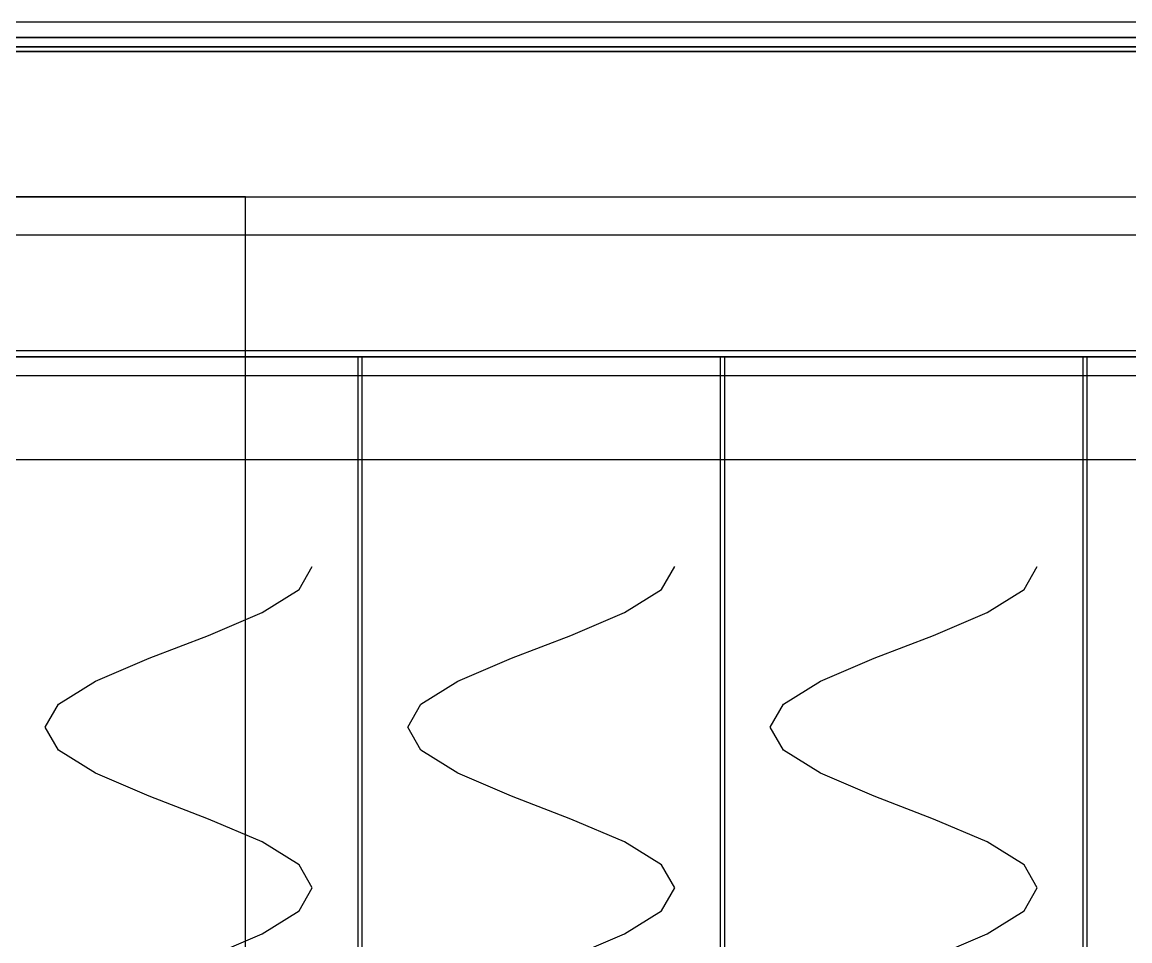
# Model space of a CAD drawing. Header units: metres. Extents: x -14 to 954, y -39 to 888.
# Drawn here: x 291.5 to 581.8, y 646.8 to 887.7 of the extents above; entities that cross this region are included whole.
import ezdxf

# ---------------------------------------------------------------- set-up
doc = ezdxf.new("R2010")
doc.units = ezdxf.units.M
for name, color, linetype in [('01_CHASIS_PTR_SOLDADO', 4, 'Continuous'), ('02_COMPUERTA_MANTENIMIENTO_TRASERA', 1, 'Continuous'), ('02_FORRO_EXTERIOR_LAMINA', 8, 'Continuous'), ('05_COMPRESOR_HERMETICO_BOWA', 3, 'Continuous'), ('07_CHAROLAS_Y_CANALES', 5, 'Continuous'), ('08_RESORTES_HELICOIDALES', 1, 'Continuous')]:
    doc.layers.add(name, color=color, linetype=linetype)

msp = doc.modelspace()

# ---------------------------------------------------------------- linework, layer by layer
at = {"layer": '01_CHASIS_PTR_SOLDADO'}
for p, q in [((911.9, 880), (38.1, 880)), ((911.9, 880), (38.1, 880, 38.1)), ((911.9, 880, 434.6), (38.1, 880, 434.6)), ((911.9, 880, 434.6), (38.1, 880, 460)), ((911.9, 880, 1791.9), (38.1, 880, 1791.9)), ((911.9, 880, 1791.9), (38.1, 880, 1830)), ((38.1, 841.9), (911.9, 841.9)), ((38.1, 841.9, 38.1), (911.9, 841.9, 38.1)), ((38.1, 841.9, 434.6), (911.9, 841.9, 434.6)), ((38.1, 841.9, 460), (911.9, 841.9, 460)), ((38.1, 841.9, 1791.9), (911.9, 841.9, 1791.9)), ((38.1, 841.9, 1830), (911.9, 841.9, 1830)), ((350, 841.9), (250, 841.9)), ((350, 841.9), (250, 841.9, 38.1)), ((350, 260), (350, 841.9)), ((350, 260, 38.1), (350, 841.9)), ((350, 841.9), (350, 841.9))]:
    msp.add_line(p, q, dxfattribs=at)
at = {"layer": '02_COMPUERTA_MANTENIMIENTO_TRASERA'}
for p, q in [((815, 887.71, 85), (135, 887.71, 85)), ((815, 887.71, 85), (135, 887.71, 91)), ((815, 887.71, 103.5), (135, 887.71, 103.5)), ((815, 887.71, 103.5), (135, 887.71, 109.5)), ((815, 887.71, 122), (135, 887.71, 122)), ((815, 887.71, 122), (135, 887.71, 128)), ((815, 887.71, 140.5), (135, 887.71, 140.5)), ((815, 887.71, 140.5), (135, 887.71, 146.5)), ((815, 887.71, 159), (135, 887.71, 159)), ((815, 887.71, 159), (135, 887.71, 165)), ((815, 887.71, 177.5), (135, 887.71, 177.5)), ((815, 887.71, 177.5), (135, 887.71, 183.5)), ((815, 887.71, 196), (135, 887.71, 196)), ((815, 887.71, 196), (135, 887.71, 202)), ((815, 887.71, 214.5), (135, 887.71, 214.5)), ((815, 887.71, 214.5), (135, 887.71, 220.5)), ((815, 887.71, 233), (135, 887.71, 233)), ((815, 887.71, 233), (135, 887.71, 239)), ((815, 887.71, 251.5), (135, 887.71, 251.5)), ((815, 887.71, 251.5), (135, 887.71, 257.5)), ((815, 887.71, 270), (135, 887.71, 270)), ((815, 887.71, 270), (135, 887.71, 276)), ((815, 887.71, 288.5), (135, 887.71, 288.5)), ((815, 887.71, 288.5), (135, 887.71, 294.5)), ((815, 887.71, 307), (135, 887.71, 307)), ((815, 887.71, 307), (135, 887.71, 313)), ((815, 887.71, 325.5), (135, 887.71, 325.5)), ((815, 887.71, 325.5), (135, 887.71, 331.5)), ((815, 887.71, 344), (135, 887.71, 344)), ((815, 887.71, 344), (135, 887.71, 350)), ((815, 887.71, 362.5), (135, 887.71, 362.5)), ((815, 887.71, 362.5), (135, 887.71, 368.5)), ((865, 883.71, 55), (85, 883.71, 55)), ((865, 883.71, 55), (85, 883.71, 405)), ((135, 883.71, 85), (815, 883.71, 85)), ((135, 883.71, 91), (815, 883.71, 91)), ((135, 883.71, 103.5), (815, 883.71, 103.5)), ((135, 883.71, 109.5), (815, 883.71, 109.5)), ((135, 883.71, 122), (815, 883.71, 122)), ((135, 883.71, 128), (815, 883.71, 128)), ((135, 883.71, 140.5), (815, 883.71, 140.5)), ((135, 883.71, 146.5), (815, 883.71, 146.5)), ((135, 883.71, 159), (815, 883.71, 159)), ((135, 883.71, 165), (815, 883.71, 165)), ((135, 883.71, 177.5), (815, 883.71, 177.5)), ((135, 883.71, 183.5), (815, 883.71, 183.5)), ((135, 883.71, 196), (815, 883.71, 196)), ((135, 883.71, 202), (815, 883.71, 202)), ((135, 883.71, 214.5), (815, 883.71, 214.5)), ((135, 883.71, 220.5), (815, 883.71, 220.5)), ((135, 883.71, 233), (815, 883.71, 233)), ((135, 883.71, 239), (815, 883.71, 239)), ((135, 883.71, 251.5), (815, 883.71, 251.5)), ((135, 883.71, 257.5), (815, 883.71, 257.5)), ((135, 883.71, 270), (815, 883.71, 270)), ((135, 883.71, 276), (815, 883.71, 276)), ((135, 883.71, 288.5), (815, 883.71, 288.5)), ((135, 883.71, 294.5), (815, 883.71, 294.5)), ((135, 883.71, 307), (815, 883.71, 307)), ((135, 883.71, 313), (815, 883.71, 313)), ((135, 883.71, 325.5), (815, 883.71, 325.5)), ((135, 883.71, 331.5), (815, 883.71, 331.5)), ((135, 883.71, 344), (815, 883.71, 344)), ((135, 883.71, 350), (815, 883.71, 350)), ((135, 883.71, 362.5), (815, 883.71, 362.5)), ((135, 883.71, 368.5), (815, 883.71, 368.5)), ((85, 881.21, 55), (865, 881.21, 55)), ((85, 881.21, 405), (865, 881.21, 405))]:
    msp.add_line(p, q, dxfattribs=at)
at = {"layer": '02_FORRO_EXTERIOR_LAMINA'}
for p, q in [((951.21, 881.21, 1830), (-1.21, 881.21, 1830)), ((951.21, 881.21, 1830), (-1.21, 881.21, 1831.21)), ((951.21, 881.21, -1.21), (-1.21, 881.21, -1.21)), ((951.21, 881.21, -1.21), (-1.21, 881.21)), ((951.21, 881.21, 460), (-1.21, 881.21, 460)), ((951.21, 881.21, 460), (-1.21, 881.21, 1830)), ((-1.21, 880, 460), (951.21, 880, 460)), ((-1.21, 880, 1830), (951.21, 880, 1830))]:
    msp.add_line(p, q, dxfattribs=at)
at = {"layer": '05_COMPRESOR_HERMETICO_BOWA'}
for q in [(80, 831.9, 38.1), (80, 831.9, 44.1)]:
    msp.add_line((870, 831.9, 38.1), q, dxfattribs=at)
at = {"layer": '07_CHAROLAS_Y_CANALES'}
for p, q in [((950, 801.5, 550), (0, 801.5, 550)), ((950, 801.5, 550), (0, 801.5, 635)), ((950, 801.5, 750), (0, 801.5, 750)), ((950, 801.5, 750), (0, 801.5, 835)), ((950, 801.5, 950), (0, 801.5, 950)), ((950, 801.5, 950), (0, 801.5, 1035)), ((950, 801.5, 1150), (0, 801.5, 1150)), ((950, 801.5, 1150), (0, 801.5, 1235)), ((950, 801.5, 1350), (0, 801.5, 1350)), ((950, 801.5, 1350), (0, 801.5, 1435)), ((950, 801.5, 1550), (0, 801.5, 1550)), ((950, 801.5, 1550), (0, 801.5, 1635)), ((950, 800, 550), (0, 800, 550)), ((950, 800, 550), (0, 800, 551.5)), ((0, 800, 550), (950, 800, 550)), ((0, 800, 635), (950, 800, 635)), ((950, 800, 750), (0, 800, 750)), ((950, 800, 750), (0, 800, 751.5)), ((0, 800, 750), (950, 800, 750)), ((0, 800, 835), (950, 800, 835)), ((950, 800, 950), (0, 800, 950)), ((950, 800, 950), (0, 800, 951.5)), ((0, 800, 950), (950, 800, 950)), ((0, 800, 1035), (950, 800, 1035)), ((950, 800, 1150), (0, 800, 1150)), ((950, 800, 1150), (0, 800, 1151.5)), ((0, 800, 1150), (950, 800, 1150)), ((0, 800, 1235), (950, 800, 1235)), ((950, 800, 1350), (0, 800, 1350)), ((950, 800, 1350), (0, 800, 1351.5)), ((0, 800, 1350), (950, 800, 1350)), ((0, 800, 1435), (950, 800, 1435)), ((950, 800, 1550), (0, 800, 1550)), ((950, 800, 1550), (0, 800, 1551.5)), ((0, 800, 1550), (950, 800, 1550)), ((0, 800, 1635), (950, 800, 1635)), ((380.6, 800, 551.5), (379.4, 800, 551.5)), ((379.4, 800, 551.5), (379.4, 150, 551.5)), ((380.6, 800, 551.5), (379.4, 800, 611.5)), ((379.4, 800, 611.5), (379.4, 150, 611.5)), ((379.4, 800, 551.5), (379.4, 800, 611.5)), ((380.6, 800, 751.5), (379.4, 800, 751.5)), ((379.4, 800, 751.5), (379.4, 150, 751.5)), ((380.6, 800, 751.5), (379.4, 800, 811.5)), ((379.4, 800, 811.5), (379.4, 150, 811.5)), ((379.4, 800, 751.5), (379.4, 800, 811.5)), ((380.6, 800, 951.5), (379.4, 800, 951.5)), ((379.4, 800, 951.5), (379.4, 150, 951.5)), ((380.6, 800, 951.5), (379.4, 800, 1011.5)), ((379.4, 800, 1011.5), (379.4, 150, 1011.5)), ((379.4, 800, 951.5), (379.4, 800, 1011.5)), ((380.6, 800, 1151.5), (379.4, 800, 1151.5)), ((379.4, 800, 1151.5), (379.4, 150, 1151.5)), ((380.6, 800, 1151.5), (379.4, 800, 1211.5)), ((379.4, 800, 1211.5), (379.4, 150, 1211.5)), ((379.4, 800, 1151.5), (379.4, 800, 1211.5)), ((380.6, 800, 1351.5), (379.4, 800, 1351.5)), ((379.4, 800, 1351.5), (379.4, 150, 1351.5)), ((380.6, 800, 1351.5), (379.4, 800, 1411.5)), ((379.4, 800, 1411.5), (379.4, 150, 1411.5)), ((379.4, 800, 1351.5), (379.4, 800, 1411.5)), ((380.6, 800, 1551.5), (379.4, 800, 1551.5)), ((379.4, 800, 1551.5), (379.4, 150, 1551.5)), ((380.6, 800, 1551.5), (379.4, 800, 1611.5)), ((379.4, 800, 1611.5), (379.4, 150, 1611.5)), ((379.4, 800, 1551.5), (379.4, 800, 1611.5)), ((380.6, 150, 551.5), (380.6, 800, 551.5)), ((380.6, 150, 611.5), (380.6, 800, 551.5)), ((380.6, 800, 551.5), (380.6, 800, 551.5)), ((380.6, 150, 751.5), (380.6, 800, 751.5)), ((380.6, 150, 811.5), (380.6, 800, 751.5)), ((380.6, 800, 751.5), (380.6, 800, 751.5)), ((380.6, 150, 951.5), (380.6, 800, 951.5)), ((380.6, 150, 1011.5), (380.6, 800, 951.5)), ((380.6, 800, 951.5), (380.6, 800, 951.5)), ((380.6, 150, 1151.5), (380.6, 800, 1151.5)), ((380.6, 150, 1211.5), (380.6, 800, 1151.5)), ((380.6, 800, 1151.5), (380.6, 800, 1151.5)), ((380.6, 150, 1351.5), (380.6, 800, 1351.5)), ((380.6, 150, 1411.5), (380.6, 800, 1351.5)), ((380.6, 800, 1351.5), (380.6, 800, 1351.5)), ((380.6, 150, 1551.5), (380.6, 800, 1551.5)), ((380.6, 150, 1611.5), (380.6, 800, 1551.5)), ((380.6, 800, 1551.5), (380.6, 800, 1551.5)), ((475.6, 800, 551.5), (474.4, 800, 551.5)), ((474.4, 800, 551.5), (474.4, 150, 551.5)), ((475.6, 800, 551.5), (474.4, 800, 611.5)), ((474.4, 800, 611.5), (474.4, 150, 611.5)), ((474.4, 800, 551.5), (474.4, 800, 611.5)), ((475.6, 800, 751.5), (474.4, 800, 751.5)), ((474.4, 800, 751.5), (474.4, 150, 751.5)), ((475.6, 800, 751.5), (474.4, 800, 811.5)), ((474.4, 800, 811.5), (474.4, 150, 811.5)), ((474.4, 800, 751.5), (474.4, 800, 811.5)), ((475.6, 800, 951.5), (474.4, 800, 951.5)), ((474.4, 800, 951.5), (474.4, 150, 951.5)), ((475.6, 800, 951.5), (474.4, 800, 1011.5)), ((474.4, 800, 1011.5), (474.4, 150, 1011.5)), ((474.4, 800, 951.5), (474.4, 800, 1011.5)), ((475.6, 800, 1151.5), (474.4, 800, 1151.5)), ((474.4, 800, 1151.5), (474.4, 150, 1151.5)), ((475.6, 800, 1151.5), (474.4, 800, 1211.5)), ((474.4, 800, 1211.5), (474.4, 150, 1211.5)), ((474.4, 800, 1151.5), (474.4, 800, 1211.5)), ((475.6, 800, 1351.5), (474.4, 800, 1351.5)), ((474.4, 800, 1351.5), (474.4, 150, 1351.5)), ((475.6, 800, 1351.5), (474.4, 800, 1411.5)), ((474.4, 800, 1411.5), (474.4, 150, 1411.5)), ((474.4, 800, 1351.5), (474.4, 800, 1411.5)), ((475.6, 800, 1551.5), (474.4, 800, 1551.5)), ((474.4, 800, 1551.5), (474.4, 150, 1551.5)), ((475.6, 800, 1551.5), (474.4, 800, 1611.5)), ((474.4, 800, 1611.5), (474.4, 150, 1611.5)), ((474.4, 800, 1551.5), (474.4, 800, 1611.5)), ((475.6, 150, 551.5), (475.6, 800, 551.5)), ((475.6, 150, 611.5), (475.6, 800, 551.5)), ((475.6, 800, 551.5), (475.6, 800, 551.5)), ((475.6, 150, 751.5), (475.6, 800, 751.5)), ((475.6, 150, 811.5), (475.6, 800, 751.5)), ((475.6, 800, 751.5), (475.6, 800, 751.5)), ((475.6, 150, 951.5), (475.6, 800, 951.5)), ((475.6, 150, 1011.5), (475.6, 800, 951.5)), ((475.6, 800, 951.5), (475.6, 800, 951.5)), ((475.6, 150, 1151.5), (475.6, 800, 1151.5)), ((475.6, 150, 1211.5), (475.6, 800, 1151.5)), ((475.6, 800, 1151.5), (475.6, 800, 1151.5)), ((475.6, 150, 1351.5), (475.6, 800, 1351.5)), ((475.6, 150, 1411.5), (475.6, 800, 1351.5)), ((475.6, 800, 1351.5), (475.6, 800, 1351.5)), ((475.6, 150, 1551.5), (475.6, 800, 1551.5)), ((475.6, 150, 1611.5), (475.6, 800, 1551.5)), ((475.6, 800, 1551.5), (475.6, 800, 1551.5)), ((570.6, 800, 551.5), (569.4, 800, 551.5)), ((569.4, 800, 551.5), (569.4, 150, 551.5)), ((570.6, 800, 551.5), (569.4, 800, 611.5)), ((569.4, 800, 611.5), (569.4, 150, 611.5)), ((569.4, 800, 551.5), (569.4, 800, 611.5)), ((570.6, 800, 751.5), (569.4, 800, 751.5)), ((569.4, 800, 751.5), (569.4, 150, 751.5)), ((570.6, 800, 751.5), (569.4, 800, 811.5)), ((569.4, 800, 811.5), (569.4, 150, 811.5)), ((569.4, 800, 751.5), (569.4, 800, 811.5)), ((570.6, 800, 951.5), (569.4, 800, 951.5)), ((569.4, 800, 951.5), (569.4, 150, 951.5)), ((570.6, 800, 951.5), (569.4, 800, 1011.5)), ((569.4, 800, 1011.5), (569.4, 150, 1011.5)), ((569.4, 800, 951.5), (569.4, 800, 1011.5)), ((570.6, 800, 1151.5), (569.4, 800, 1151.5)), ((569.4, 800, 1151.5), (569.4, 150, 1151.5)), ((570.6, 800, 1151.5), (569.4, 800, 1211.5)), ((569.4, 800, 1211.5), (569.4, 150, 1211.5)), ((569.4, 800, 1151.5), (569.4, 800, 1211.5)), ((570.6, 800, 1351.5), (569.4, 800, 1351.5)), ((569.4, 800, 1351.5), (569.4, 150, 1351.5)), ((570.6, 800, 1351.5), (569.4, 800, 1411.5)), ((569.4, 800, 1411.5), (569.4, 150, 1411.5)), ((569.4, 800, 1351.5), (569.4, 800, 1411.5)), ((570.6, 800, 1551.5), (569.4, 800, 1551.5)), ((569.4, 800, 1551.5), (569.4, 150, 1551.5)), ((570.6, 800, 1551.5), (569.4, 800, 1611.5)), ((569.4, 800, 1611.5), (569.4, 150, 1611.5)), ((569.4, 800, 1551.5), (569.4, 800, 1611.5)), ((570.6, 150, 551.5), (570.6, 800, 551.5)), ((570.6, 150, 611.5), (570.6, 800, 551.5)), ((570.6, 800, 551.5), (570.6, 800, 551.5)), ((570.6, 150, 751.5), (570.6, 800, 751.5)), ((570.6, 150, 811.5), (570.6, 800, 751.5)), ((570.6, 800, 751.5), (570.6, 800, 751.5)), ((570.6, 150, 951.5), (570.6, 800, 951.5)), ((570.6, 150, 1011.5), (570.6, 800, 951.5)), ((570.6, 800, 951.5), (570.6, 800, 951.5)), ((570.6, 150, 1151.5), (570.6, 800, 1151.5)), ((570.6, 150, 1211.5), (570.6, 800, 1151.5)), ((570.6, 800, 1151.5), (570.6, 800, 1151.5)), ((570.6, 150, 1351.5), (570.6, 800, 1351.5)), ((570.6, 150, 1411.5), (570.6, 800, 1351.5)), ((570.6, 800, 1351.5), (570.6, 800, 1351.5)), ((570.6, 150, 1551.5), (570.6, 800, 1551.5)), ((570.6, 150, 1611.5), (570.6, 800, 1551.5)), ((570.6, 800, 1551.5), (570.6, 800, 1551.5)), ((950, 795, 530), (0, 795, 530)), ((950, 795, 530), (0, 795, 550)), ((950, 795, 730), (0, 795, 730)), ((950, 795, 730), (0, 795, 750)), ((950, 795, 930), (0, 795, 930)), ((950, 795, 930), (0, 795, 950)), ((950, 795, 1130), (0, 795, 1130)), ((950, 795, 1130), (0, 795, 1150)), ((950, 795, 1330), (0, 795, 1330)), ((950, 795, 1330), (0, 795, 1350)), ((950, 795, 1530), (0, 795, 1530)), ((950, 795, 1530), (0, 795, 1550)), ((0, 773, 530), (950, 773, 530)), ((0, 773, 550), (950, 773, 550)), ((0, 773, 730), (950, 773, 730)), ((0, 773, 750), (950, 773, 750)), ((0, 773, 930), (950, 773, 930)), ((0, 773, 950), (950, 773, 950)), ((0, 773, 1130), (950, 773, 1130)), ((0, 773, 1150), (950, 773, 1150)), ((0, 773, 1330), (950, 773, 1330)), ((0, 773, 1350), (950, 773, 1350)), ((0, 773, 1530), (950, 773, 1530)), ((0, 773, 1550), (950, 773, 1550))]:
    msp.add_line(p, q, dxfattribs=at)
at = {"layer": '08_RESORTES_HELICOIDALES'}
for p, q in [((364.03, 738.98, 573.81), (367.5, 745, 589)), ((364.03, 738.98, 773.81), (367.5, 745, 789)), ((364.03, 738.98, 973.81), (367.5, 745, 989)), ((364.03, 738.98, 1173.81), (367.5, 745, 1189)), ((364.03, 738.98, 1373.81), (367.5, 745, 1389)), ((364.03, 738.98, 1573.81), (367.5, 745, 1589)), ((459.03, 738.98, 573.81), (462.5, 745, 589)), ((459.03, 738.98, 773.81), (462.5, 745, 789)), ((459.03, 738.98, 973.81), (462.5, 745, 989)), ((459.03, 738.98, 1173.81), (462.5, 745, 1189)), ((459.03, 738.98, 1373.81), (462.5, 745, 1389)), ((459.03, 738.98, 1573.81), (462.5, 745, 1589)), ((554.03, 738.98, 573.81), (557.5, 745, 589)), ((554.03, 738.98, 773.81), (557.5, 745, 789)), ((554.03, 738.98, 973.81), (557.5, 745, 989)), ((554.03, 738.98, 1173.81), (557.5, 745, 1189)), ((554.03, 738.98, 1373.81), (557.5, 745, 1389)), ((554.03, 738.98, 1573.81), (557.5, 745, 1589)), ((354.32, 732.96, 561.64), (364.03, 738.98, 573.81)), ((354.32, 732.96, 761.64), (364.03, 738.98, 773.81)), ((354.32, 732.96, 961.64), (364.03, 738.98, 973.81)), ((354.32, 732.96, 1161.64), (364.03, 738.98, 1173.81)), ((354.32, 732.96, 1361.64), (364.03, 738.98, 1373.81)), ((354.32, 732.96, 1561.64), (364.03, 738.98, 1573.81)), ((449.32, 732.96, 561.64), (459.03, 738.98, 573.81)), ((449.32, 732.96, 761.64), (459.03, 738.98, 773.81)), ((449.32, 732.96, 961.64), (459.03, 738.98, 973.81)), ((449.32, 732.96, 1161.64), (459.03, 738.98, 1173.81)), ((449.32, 732.96, 1361.64), (459.03, 738.98, 1373.81)), ((449.32, 732.96, 1561.64), (459.03, 738.98, 1573.81)), ((544.32, 732.96, 561.64), (554.03, 738.98, 573.81)), ((544.32, 732.96, 761.64), (554.03, 738.98, 773.81)), ((544.32, 732.96, 961.64), (554.03, 738.98, 973.81)), ((544.32, 732.96, 1161.64), (554.03, 738.98, 1173.81)), ((544.32, 732.96, 1361.64), (554.03, 738.98, 1373.81)), ((544.32, 732.96, 1561.64), (554.03, 738.98, 1573.81)), ((340.29, 726.94, 554.88), (354.32, 732.96, 561.64)), ((340.29, 726.94, 754.88), (354.32, 732.96, 761.64)), ((340.29, 726.94, 954.88), (354.32, 732.96, 961.64)), ((340.29, 726.94, 1154.88), (354.32, 732.96, 1161.64)), ((340.29, 726.94, 1354.88), (354.32, 732.96, 1361.64)), ((340.29, 726.94, 1554.88), (354.32, 732.96, 1561.64)), ((435.29, 726.94, 554.88), (449.32, 732.96, 561.64)), ((435.29, 726.94, 754.88), (449.32, 732.96, 761.64)), ((435.29, 726.94, 954.88), (449.32, 732.96, 961.64)), ((435.29, 726.94, 1154.88), (449.32, 732.96, 1161.64)), ((435.29, 726.94, 1354.88), (449.32, 732.96, 1361.64)), ((435.29, 726.94, 1554.88), (449.32, 732.96, 1561.64)), ((530.29, 726.94, 554.88), (544.32, 732.96, 561.64)), ((530.29, 726.94, 754.88), (544.32, 732.96, 761.64)), ((530.29, 726.94, 954.88), (544.32, 732.96, 961.64)), ((530.29, 726.94, 1154.88), (544.32, 732.96, 1161.64)), ((530.29, 726.94, 1354.88), (544.32, 732.96, 1361.64)), ((530.29, 726.94, 1554.88), (544.32, 732.96, 1561.64)), ((324.71, 720.92, 554.88), (340.29, 726.94, 554.88)), ((324.71, 720.92, 754.88), (340.29, 726.94, 754.88)), ((324.71, 720.92, 954.88), (340.29, 726.94, 954.88)), ((324.71, 720.92, 1154.88), (340.29, 726.94, 1154.88)), ((324.71, 720.92, 1354.88), (340.29, 726.94, 1354.88)), ((324.71, 720.92, 1554.88), (340.29, 726.94, 1554.88)), ((419.71, 720.92, 554.88), (435.29, 726.94, 554.88)), ((419.71, 720.92, 754.88), (435.29, 726.94, 754.88)), ((419.71, 720.92, 954.88), (435.29, 726.94, 954.88)), ((419.71, 720.92, 1154.88), (435.29, 726.94, 1154.88)), ((419.71, 720.92, 1354.88), (435.29, 726.94, 1354.88)), ((419.71, 720.92, 1554.88), (435.29, 726.94, 1554.88)), ((514.71, 720.92, 554.88), (530.29, 726.94, 554.88)), ((514.71, 720.92, 754.88), (530.29, 726.94, 754.88)), ((514.71, 720.92, 954.88), (530.29, 726.94, 954.88)), ((514.71, 720.92, 1154.88), (530.29, 726.94, 1154.88)), ((514.71, 720.92, 1354.88), (530.29, 726.94, 1354.88)), ((514.71, 720.92, 1554.88), (530.29, 726.94, 1554.88)), ((310.68, 714.9, 561.64), (324.71, 720.92, 554.88)), ((310.68, 714.9, 761.64), (324.71, 720.92, 754.88)), ((310.68, 714.9, 961.64), (324.71, 720.92, 954.88)), ((310.68, 714.9, 1161.64), (324.71, 720.92, 1154.88)), ((310.68, 714.9, 1361.64), (324.71, 720.92, 1354.88)), ((310.68, 714.9, 1561.64), (324.71, 720.92, 1554.88)), ((405.68, 714.9, 561.64), (419.71, 720.92, 554.88)), ((405.68, 714.9, 761.64), (419.71, 720.92, 754.88)), ((405.68, 714.9, 961.64), (419.71, 720.92, 954.88)), ((405.68, 714.9, 1161.64), (419.71, 720.92, 1154.88)), ((405.68, 714.9, 1361.64), (419.71, 720.92, 1354.88)), ((405.68, 714.9, 1561.64), (419.71, 720.92, 1554.88)), ((500.68, 714.9, 561.64), (514.71, 720.92, 554.88)), ((500.68, 714.9, 761.64), (514.71, 720.92, 754.88)), ((500.68, 714.9, 961.64), (514.71, 720.92, 954.88)), ((500.68, 714.9, 1161.64), (514.71, 720.92, 1154.88)), ((500.68, 714.9, 1361.64), (514.71, 720.92, 1354.88)), ((500.68, 714.9, 1561.64), (514.71, 720.92, 1554.88)), ((300.97, 708.88, 573.81), (310.68, 714.9, 561.64)), ((300.97, 708.88, 773.81), (310.68, 714.9, 761.64)), ((300.97, 708.88, 973.81), (310.68, 714.9, 961.64)), ((300.97, 708.88, 1173.81), (310.68, 714.9, 1161.64)), ((300.97, 708.88, 1373.81), (310.68, 714.9, 1361.64)), ((300.97, 708.88, 1573.81), (310.68, 714.9, 1561.64)), ((395.97, 708.88, 573.81), (405.68, 714.9, 561.64)), ((395.97, 708.88, 773.81), (405.68, 714.9, 761.64)), ((395.97, 708.88, 973.81), (405.68, 714.9, 961.64)), ((395.97, 708.88, 1173.81), (405.68, 714.9, 1161.64)), ((395.97, 708.88, 1373.81), (405.68, 714.9, 1361.64)), ((395.97, 708.88, 1573.81), (405.68, 714.9, 1561.64)), ((490.97, 708.88, 573.81), (500.68, 714.9, 561.64)), ((490.97, 708.88, 773.81), (500.68, 714.9, 761.64)), ((490.97, 708.88, 973.81), (500.68, 714.9, 961.64)), ((490.97, 708.88, 1173.81), (500.68, 714.9, 1161.64)), ((490.97, 708.88, 1373.81), (500.68, 714.9, 1361.64)), ((490.97, 708.88, 1573.81), (500.68, 714.9, 1561.64)), ((297.5, 702.86, 589), (300.97, 708.88, 573.81)), ((297.5, 702.86, 789), (300.97, 708.88, 773.81)), ((297.5, 702.86, 989), (300.97, 708.88, 973.81)), ((297.5, 702.86, 1189), (300.97, 708.88, 1173.81)), ((297.5, 702.86, 1389), (300.97, 708.88, 1373.81)), ((297.5, 702.86, 1589), (300.97, 708.88, 1573.81)), ((392.5, 702.86, 589), (395.97, 708.88, 573.81)), ((392.5, 702.86, 789), (395.97, 708.88, 773.81)), ((392.5, 702.86, 989), (395.97, 708.88, 973.81)), ((392.5, 702.86, 1189), (395.97, 708.88, 1173.81)), ((392.5, 702.86, 1389), (395.97, 708.88, 1373.81)), ((392.5, 702.86, 1589), (395.97, 708.88, 1573.81)), ((487.5, 702.86, 589), (490.97, 708.88, 573.81)), ((487.5, 702.86, 789), (490.97, 708.88, 773.81)), ((487.5, 702.86, 989), (490.97, 708.88, 973.81)), ((487.5, 702.86, 1189), (490.97, 708.88, 1173.81)), ((487.5, 702.86, 1389), (490.97, 708.88, 1373.81)), ((487.5, 702.86, 1589), (490.97, 708.88, 1573.81)), ((300.97, 696.84, 604.19), (297.5, 702.86, 589)), ((300.97, 696.84, 804.19), (297.5, 702.86, 789)), ((300.97, 696.84, 1004.19), (297.5, 702.86, 989)), ((300.97, 696.84, 1204.19), (297.5, 702.86, 1189)), ((300.97, 696.84, 1404.19), (297.5, 702.86, 1389)), ((300.97, 696.84, 1604.19), (297.5, 702.86, 1589)), ((395.97, 696.84, 604.19), (392.5, 702.86, 589)), ((395.97, 696.84, 804.19), (392.5, 702.86, 789)), ((395.97, 696.84, 1004.19), (392.5, 702.86, 989)), ((395.97, 696.84, 1204.19), (392.5, 702.86, 1189)), ((395.97, 696.84, 1404.19), (392.5, 702.86, 1389)), ((395.97, 696.84, 1604.19), (392.5, 702.86, 1589)), ((490.97, 696.84, 604.19), (487.5, 702.86, 589)), ((490.97, 696.84, 804.19), (487.5, 702.86, 789)), ((490.97, 696.84, 1004.19), (487.5, 702.86, 989)), ((490.97, 696.84, 1204.19), (487.5, 702.86, 1189)), ((490.97, 696.84, 1404.19), (487.5, 702.86, 1389)), ((490.97, 696.84, 1604.19), (487.5, 702.86, 1589)), ((310.68, 690.82, 616.36), (300.97, 696.84, 604.19)), ((310.68, 690.82, 816.36), (300.97, 696.84, 804.19)), ((310.68, 690.82, 1016.36), (300.97, 696.84, 1004.19)), ((310.68, 690.82, 1216.36), (300.97, 696.84, 1204.19)), ((310.68, 690.82, 1416.36), (300.97, 696.84, 1404.19)), ((310.68, 690.82, 1616.36), (300.97, 696.84, 1604.19)), ((405.68, 690.82, 616.36), (395.97, 696.84, 604.19)), ((405.68, 690.82, 816.36), (395.97, 696.84, 804.19)), ((405.68, 690.82, 1016.36), (395.97, 696.84, 1004.19)), ((405.68, 690.82, 1216.36), (395.97, 696.84, 1204.19)), ((405.68, 690.82, 1416.36), (395.97, 696.84, 1404.19)), ((405.68, 690.82, 1616.36), (395.97, 696.84, 1604.19)), ((500.68, 690.82, 616.36), (490.97, 696.84, 604.19)), ((500.68, 690.82, 816.36), (490.97, 696.84, 804.19)), ((500.68, 690.82, 1016.36), (490.97, 696.84, 1004.19)), ((500.68, 690.82, 1216.36), (490.97, 696.84, 1204.19)), ((500.68, 690.82, 1416.36), (490.97, 696.84, 1404.19)), ((500.68, 690.82, 1616.36), (490.97, 696.84, 1604.19)), ((324.71, 684.8, 623.12), (310.68, 690.82, 616.36)), ((324.71, 684.8, 823.12), (310.68, 690.82, 816.36)), ((324.71, 684.8, 1023.12), (310.68, 690.82, 1016.36)), ((324.71, 684.8, 1223.12), (310.68, 690.82, 1216.36)), ((324.71, 684.8, 1423.12), (310.68, 690.82, 1416.36)), ((324.71, 684.8, 1623.12), (310.68, 690.82, 1616.36)), ((419.71, 684.8, 623.12), (405.68, 690.82, 616.36)), ((419.71, 684.8, 823.12), (405.68, 690.82, 816.36)), ((419.71, 684.8, 1023.12), (405.68, 690.82, 1016.36)), ((419.71, 684.8, 1223.12), (405.68, 690.82, 1216.36)), ((419.71, 684.8, 1423.12), (405.68, 690.82, 1416.36)), ((419.71, 684.8, 1623.12), (405.68, 690.82, 1616.36)), ((514.71, 684.8, 623.12), (500.68, 690.82, 616.36)), ((514.71, 684.8, 823.12), (500.68, 690.82, 816.36)), ((514.71, 684.8, 1023.12), (500.68, 690.82, 1016.36)), ((514.71, 684.8, 1223.12), (500.68, 690.82, 1216.36)), ((514.71, 684.8, 1423.12), (500.68, 690.82, 1416.36)), ((514.71, 684.8, 1623.12), (500.68, 690.82, 1616.36)), ((340.29, 678.78, 623.12), (324.71, 684.8, 623.12)), ((340.29, 678.78, 823.12), (324.71, 684.8, 823.12)), ((340.29, 678.78, 1023.12), (324.71, 684.8, 1023.12)), ((340.29, 678.78, 1223.12), (324.71, 684.8, 1223.12)), ((340.29, 678.78, 1423.12), (324.71, 684.8, 1423.12)), ((340.29, 678.78, 1623.12), (324.71, 684.8, 1623.12)), ((435.29, 678.78, 623.12), (419.71, 684.8, 623.12)), ((435.29, 678.78, 823.12), (419.71, 684.8, 823.12)), ((435.29, 678.78, 1023.12), (419.71, 684.8, 1023.12)), ((435.29, 678.78, 1223.12), (419.71, 684.8, 1223.12)), ((435.29, 678.78, 1423.12), (419.71, 684.8, 1423.12)), ((435.29, 678.78, 1623.12), (419.71, 684.8, 1623.12)), ((530.29, 678.78, 623.12), (514.71, 684.8, 623.12)), ((530.29, 678.78, 823.12), (514.71, 684.8, 823.12)), ((530.29, 678.78, 1023.12), (514.71, 684.8, 1023.12)), ((530.29, 678.78, 1223.12), (514.71, 684.8, 1223.12)), ((530.29, 678.78, 1423.12), (514.71, 684.8, 1423.12)), ((530.29, 678.78, 1623.12), (514.71, 684.8, 1623.12)), ((354.32, 672.76, 616.36), (340.29, 678.78, 623.12)), ((354.32, 672.76, 816.36), (340.29, 678.78, 823.12)), ((354.32, 672.76, 1016.36), (340.29, 678.78, 1023.12)), ((354.32, 672.76, 1216.36), (340.29, 678.78, 1223.12)), ((354.32, 672.76, 1416.36), (340.29, 678.78, 1423.12)), ((354.32, 672.76, 1616.36), (340.29, 678.78, 1623.12)), ((449.32, 672.76, 616.36), (435.29, 678.78, 623.12)), ((449.32, 672.76, 816.36), (435.29, 678.78, 823.12)), ((449.32, 672.76, 1016.36), (435.29, 678.78, 1023.12)), ((449.32, 672.76, 1216.36), (435.29, 678.78, 1223.12)), ((449.32, 672.76, 1416.36), (435.29, 678.78, 1423.12)), ((449.32, 672.76, 1616.36), (435.29, 678.78, 1623.12)), ((544.32, 672.76, 616.36), (530.29, 678.78, 623.12)), ((544.32, 672.76, 816.36), (530.29, 678.78, 823.12)), ((544.32, 672.76, 1016.36), (530.29, 678.78, 1023.12)), ((544.32, 672.76, 1216.36), (530.29, 678.78, 1223.12)), ((544.32, 672.76, 1416.36), (530.29, 678.78, 1423.12)), ((544.32, 672.76, 1616.36), (530.29, 678.78, 1623.12)), ((364.03, 666.73, 604.19), (354.32, 672.76, 616.36)), ((364.03, 666.73, 804.19), (354.32, 672.76, 816.36)), ((364.03, 666.73, 1004.19), (354.32, 672.76, 1016.36)), ((364.03, 666.73, 1204.19), (354.32, 672.76, 1216.36)), ((364.03, 666.73, 1404.19), (354.32, 672.76, 1416.36)), ((364.03, 666.73, 1604.19), (354.32, 672.76, 1616.36)), ((459.03, 666.73, 604.19), (449.32, 672.76, 616.36)), ((459.03, 666.73, 804.19), (449.32, 672.76, 816.36)), ((459.03, 666.73, 1004.19), (449.32, 672.76, 1016.36)), ((459.03, 666.73, 1204.19), (449.32, 672.76, 1216.36)), ((459.03, 666.73, 1404.19), (449.32, 672.76, 1416.36)), ((459.03, 666.73, 1604.19), (449.32, 672.76, 1616.36)), ((554.03, 666.73, 604.19), (544.32, 672.76, 616.36)), ((554.03, 666.73, 804.19), (544.32, 672.76, 816.36)), ((554.03, 666.73, 1004.19), (544.32, 672.76, 1016.36)), ((554.03, 666.73, 1204.19), (544.32, 672.76, 1216.36)), ((554.03, 666.73, 1404.19), (544.32, 672.76, 1416.36)), ((554.03, 666.73, 1604.19), (544.32, 672.76, 1616.36)), ((367.5, 660.71, 589), (364.03, 666.73, 604.19)), ((367.5, 660.71, 789), (364.03, 666.73, 804.19)), ((367.5, 660.71, 989), (364.03, 666.73, 1004.19)), ((367.5, 660.71, 1189), (364.03, 666.73, 1204.19)), ((367.5, 660.71, 1389), (364.03, 666.73, 1404.19)), ((367.5, 660.71, 1589), (364.03, 666.73, 1604.19)), ((462.5, 660.71, 589), (459.03, 666.73, 604.19)), ((462.5, 660.71, 789), (459.03, 666.73, 804.19)), ((462.5, 660.71, 989), (459.03, 666.73, 1004.19)), ((462.5, 660.71, 1189), (459.03, 666.73, 1204.19)), ((462.5, 660.71, 1389), (459.03, 666.73, 1404.19)), ((462.5, 660.71, 1589), (459.03, 666.73, 1604.19)), ((557.5, 660.71, 589), (554.03, 666.73, 604.19)), ((557.5, 660.71, 789), (554.03, 666.73, 804.19)), ((557.5, 660.71, 989), (554.03, 666.73, 1004.19)), ((557.5, 660.71, 1189), (554.03, 666.73, 1204.19)), ((557.5, 660.71, 1389), (554.03, 666.73, 1404.19)), ((557.5, 660.71, 1589), (554.03, 666.73, 1604.19)), ((364.03, 654.69, 573.81), (367.5, 660.71, 589)), ((364.03, 654.69, 773.81), (367.5, 660.71, 789)), ((364.03, 654.69, 973.81), (367.5, 660.71, 989)), ((364.03, 654.69, 1173.81), (367.5, 660.71, 1189)), ((364.03, 654.69, 1373.81), (367.5, 660.71, 1389)), ((364.03, 654.69, 1573.81), (367.5, 660.71, 1589)), ((459.03, 654.69, 573.81), (462.5, 660.71, 589)), ((459.03, 654.69, 773.81), (462.5, 660.71, 789)), ((459.03, 654.69, 973.81), (462.5, 660.71, 989)), ((459.03, 654.69, 1173.81), (462.5, 660.71, 1189)), ((459.03, 654.69, 1373.81), (462.5, 660.71, 1389)), ((459.03, 654.69, 1573.81), (462.5, 660.71, 1589)), ((554.03, 654.69, 573.81), (557.5, 660.71, 589)), ((554.03, 654.69, 773.81), (557.5, 660.71, 789)), ((554.03, 654.69, 973.81), (557.5, 660.71, 989)), ((554.03, 654.69, 1173.81), (557.5, 660.71, 1189)), ((554.03, 654.69, 1373.81), (557.5, 660.71, 1389)), ((554.03, 654.69, 1573.81), (557.5, 660.71, 1589)), ((354.32, 648.67, 561.64), (364.03, 654.69, 573.81)), ((354.32, 648.67, 761.64), (364.03, 654.69, 773.81)), ((354.32, 648.67, 961.64), (364.03, 654.69, 973.81)), ((354.32, 648.67, 1161.64), (364.03, 654.69, 1173.81)), ((354.32, 648.67, 1361.64), (364.03, 654.69, 1373.81)), ((354.32, 648.67, 1561.64), (364.03, 654.69, 1573.81)), ((449.32, 648.67, 561.64), (459.03, 654.69, 573.81)), ((449.32, 648.67, 761.64), (459.03, 654.69, 773.81)), ((449.32, 648.67, 961.64), (459.03, 654.69, 973.81)), ((449.32, 648.67, 1161.64), (459.03, 654.69, 1173.81)), ((449.32, 648.67, 1361.64), (459.03, 654.69, 1373.81)), ((449.32, 648.67, 1561.64), (459.03, 654.69, 1573.81)), ((544.32, 648.67, 561.64), (554.03, 654.69, 573.81)), ((544.32, 648.67, 761.64), (554.03, 654.69, 773.81)), ((544.32, 648.67, 961.64), (554.03, 654.69, 973.81)), ((544.32, 648.67, 1161.64), (554.03, 654.69, 1173.81)), ((544.32, 648.67, 1361.64), (554.03, 654.69, 1373.81)), ((544.32, 648.67, 1561.64), (554.03, 654.69, 1573.81)), ((340.29, 642.65, 554.88), (354.32, 648.67, 561.64)), ((340.29, 642.65, 754.88), (354.32, 648.67, 761.64)), ((340.29, 642.65, 954.88), (354.32, 648.67, 961.64)), ((340.29, 642.65, 1154.88), (354.32, 648.67, 1161.64)), ((340.29, 642.65, 1354.88), (354.32, 648.67, 1361.64)), ((340.29, 642.65, 1554.88), (354.32, 648.67, 1561.64)), ((435.29, 642.65, 554.88), (449.32, 648.67, 561.64)), ((435.29, 642.65, 754.88), (449.32, 648.67, 761.64)), ((435.29, 642.65, 954.88), (449.32, 648.67, 961.64)), ((435.29, 642.65, 1154.88), (449.32, 648.67, 1161.64)), ((435.29, 642.65, 1354.88), (449.32, 648.67, 1361.64)), ((435.29, 642.65, 1554.88), (449.32, 648.67, 1561.64)), ((530.29, 642.65, 554.88), (544.32, 648.67, 561.64)), ((530.29, 642.65, 754.88), (544.32, 648.67, 761.64)), ((530.29, 642.65, 954.88), (544.32, 648.67, 961.64)), ((530.29, 642.65, 1154.88), (544.32, 648.67, 1161.64)), ((530.29, 642.65, 1354.88), (544.32, 648.67, 1361.64)), ((530.29, 642.65, 1554.88), (544.32, 648.67, 1561.64))]:
    msp.add_line(p, q, dxfattribs=at)

doc.saveas('drawing.dxf')
